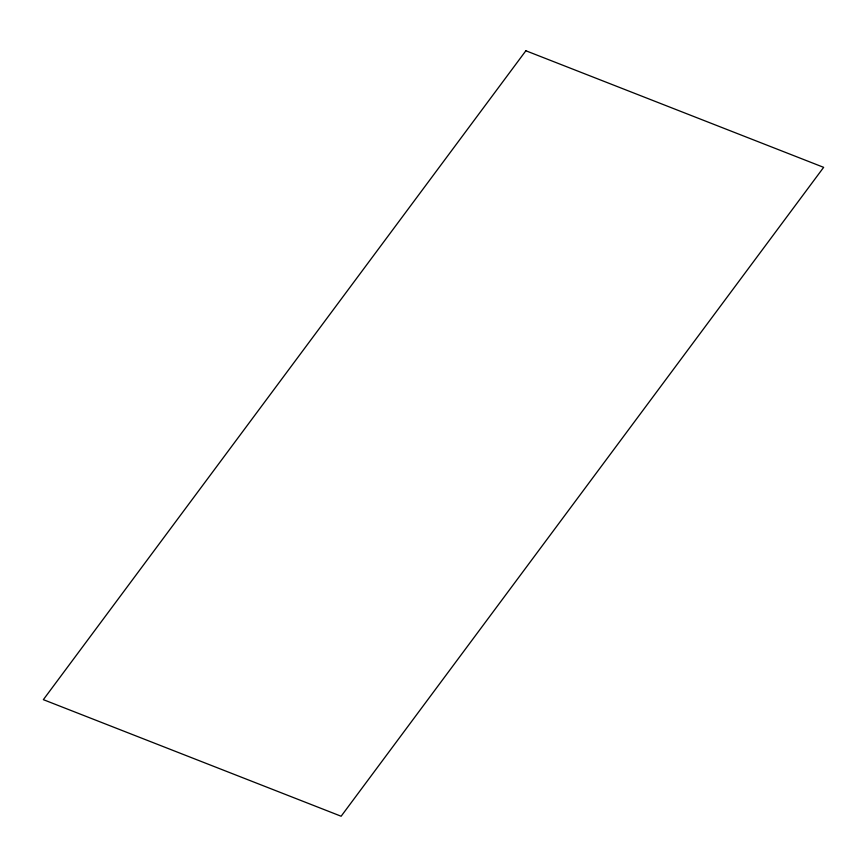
<?xml version="1.0" encoding="UTF-8"?>
<svg xmlns="http://www.w3.org/2000/svg" width="867" height="867" viewBox="0 0 867 867"><rect width="100%" height="100%" fill="white"/><g stroke="black" fill="none" stroke-linecap="round" stroke-linejoin="round"><path stroke-width="1.3" d="M525.868 50.763L43.35 699.658L341.132 816.237L823.65 167.342L525.868 50.763"/></g></svg>
